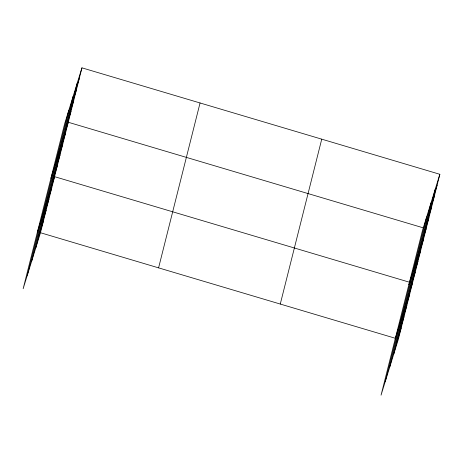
<?xml version="1.0" encoding="UTF-8"?>
<svg xmlns="http://www.w3.org/2000/svg" width="463" height="463" viewBox="0 0 463 463"><rect width="100%" height="100%" fill="white"/><g stroke="black" fill="none" stroke-linecap="round" stroke-linejoin="round"><path stroke-width="0.69" d="M27.317 275.242L68.796 110.35M31.617 261.363L73.09 96.472M35.784 247.896L77.257 83.004M81.951 67.841L64.623 123.818L23.15 288.709L40.478 232.733L81.951 67.841L439.85 174.291L398.377 339.182L381.049 395.159L422.522 230.267L439.85 174.291M158.583 267.857L200.057 102.971M280.271 304.052L321.744 139.16M385.216 381.691L426.689 216.8M389.51 367.813L430.989 202.927M393.683 354.345L435.156 189.46M74.52 93.891L79.214 78.722M71.782 104.771L76.476 89.608M69.045 115.652L73.739 100.488M66.307 126.538L71.001 111.369M50.936 178.232L68.264 122.255L423.466 227.9M60.832 148.305L65.526 133.136M58.095 159.185L62.789 144.022M55.357 170.066L60.051 154.902M52.62 180.952L57.319 165.783M37.254 232.646L54.582 176.669L409.778 282.314M47.064 203.049L51.758 187.88M44.245 214.259L48.939 199.096M41.421 225.469L46.121 210.306M38.603 236.686L43.296 221.517M432.419 200.34L437.113 185.177M429.681 211.221L434.375 196.057M426.944 222.107L431.638 206.938M424.206 232.987L428.9 217.824M408.835 284.681L426.163 228.705M418.731 254.754L423.425 239.591M415.994 265.635L420.688 250.471M413.256 276.521L417.95 261.352M410.519 287.401L415.213 272.238M395.147 339.095L412.475 283.119L411.127 282.719M404.963 309.498L409.657 294.329M402.144 320.709L406.838 305.545M399.32 331.925L404.014 316.756M396.502 343.135L401.195 327.972M40.478 232.733L395.674 338.378"/></g></svg>
